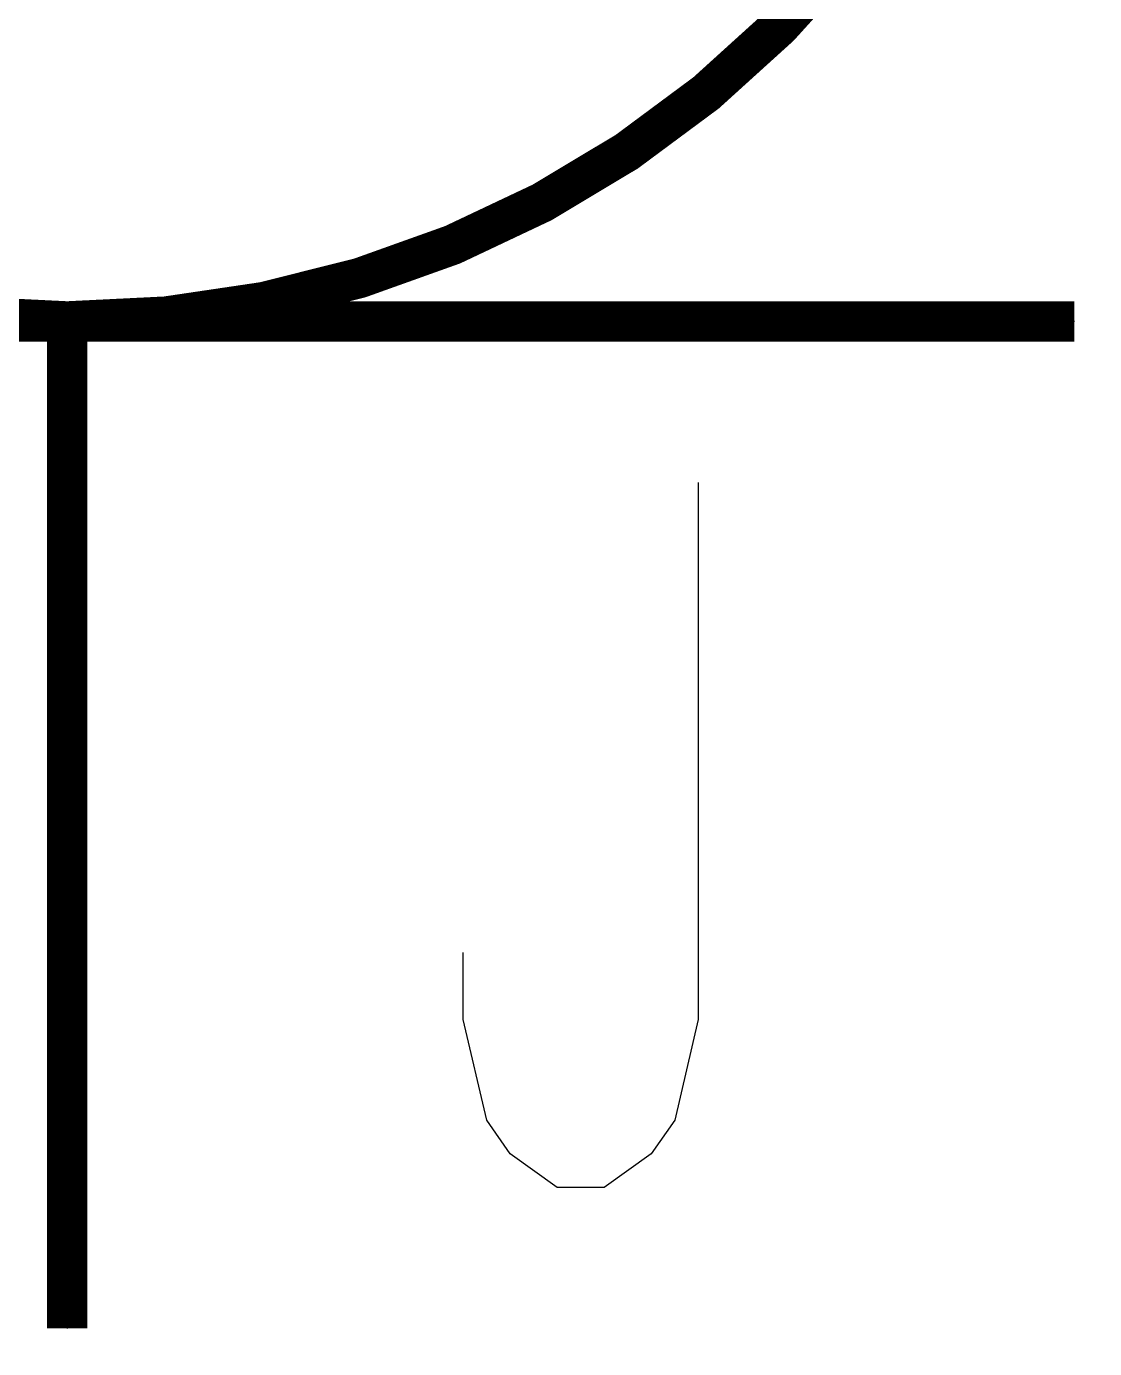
# Model space of a CAD drawing. Extents: x -255 to 255, y -5 to 709.
# Drawn here: x -10.1 to 255, y -5 to 323.2 of the extents above; entities that cross this region are included whole.
import ezdxf

# ---------------------------------------------------------------- set-up
doc = ezdxf.new("R2010")
doc.units = 0
doc.header["$LTSCALE"] = 1000
doc.layers.add('TJ(电气专业D)', color=142, linetype='CONTINUOUS')

# ---------------------------------------------------------------- blocks, each defined once
blk = doc.blocks.new('HC002698005707')
at = {"layer": 'TJ(电气专业D)'}
for p, q in [((2.5, 2.5), (-2.5, 2.5)), ((0, 2.5), (0, 0))]:
    blk.add_line(p, q, dxfattribs=at)
at = {"layer": 'TJ(电气专业D)', "const_width": 0.1}
blk.add_lwpolyline([(-2.5, 5, 0.198912), (-1.7678, 3.2322, 0.198912), (0, 2.5, 0.198912), (1.7678, 3.2322, 0.198912), (2.5, 5)], format="xyb", dxfattribs=at)
for points in [[(2.5, 2.5), (-2.5, 2.5)], [(0, 2.5), (0, 0)]]:
    blk.add_lwpolyline(points, dxfattribs=at)
at = {"layer": 'TJ(电气专业D)'}
blk.add_lwpolyline([(1.5663, 2.1), (1.5663, 0.7666), (1.5079, 0.5167), (1.4496, 0.4333), (1.3329, 0.35), (1.2165, 0.35), (1.0998, 0.4333), (1.0415, 0.5167), (0.9831, 0.7666), (0.9831, 0.9333)], dxfattribs=at)
for start, end in [(225, 270), (270, 315)]:
    blk.add_arc((0, 5), 2.5, start, end, dxfattribs=at)

msp = doc.modelspace()

# ---------------------------------------------------------------- block references
at = {"layer": 'TJ(电气专业D)', "xscale": 100, "yscale": 100, "zscale": 100}
msp.add_blockref('HC002698005707', (0, 0), dxfattribs=at)

doc.saveas('drawing.dxf')
